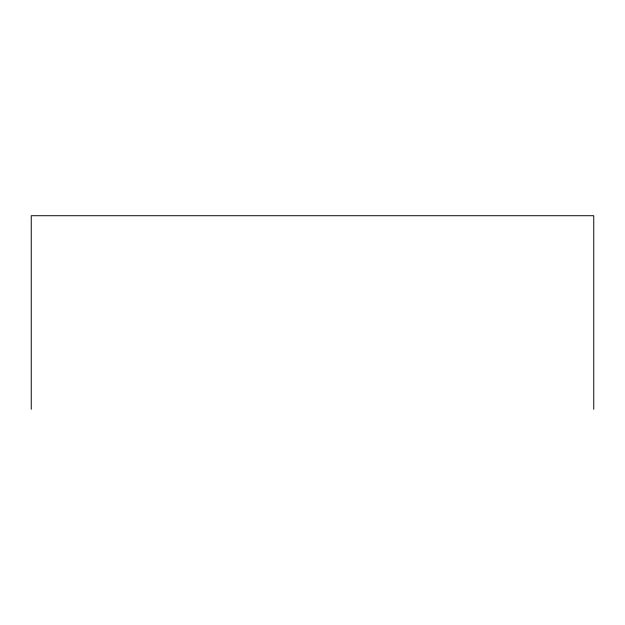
<?xml version="1.0" encoding="UTF-8"?>
<svg xmlns="http://www.w3.org/2000/svg" width="625" height="625" viewBox="0 0 625 625"><rect width="100%" height="100%" fill="white"/><g stroke="black" fill="none" stroke-linecap="round" stroke-linejoin="round"><path stroke-width="0.94" d="M593.75 409.281L593.75 215.719L31.25 215.719L31.25 409.281"/></g></svg>
